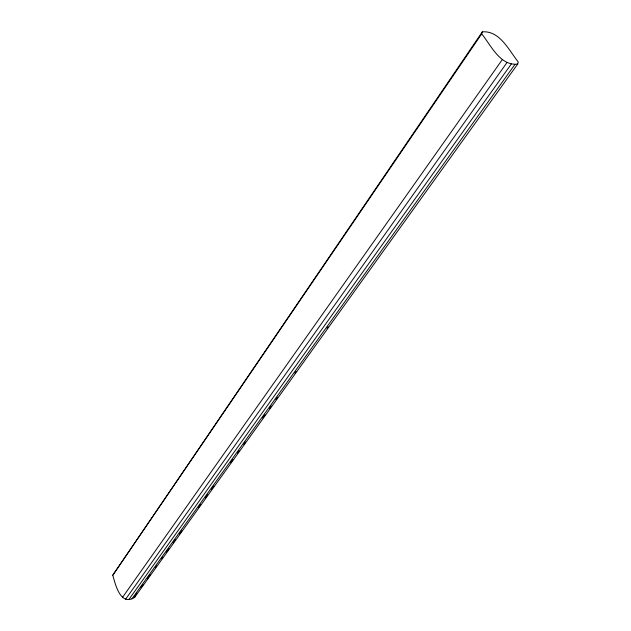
<?xml version="1.0" encoding="UTF-8"?>
<svg xmlns="http://www.w3.org/2000/svg" width="631" height="631" viewBox="0 0 631 631"><rect width="100%" height="100%" fill="white"/><g stroke="black" fill="none" stroke-linecap="round" stroke-linejoin="round"><path stroke-width="0.95" d="M517.696 64.078L518.225 61.933C509.012 50.512 499.926 30.485 482.336 31.842L112.775 575.22C115.426 584.527 120.466 606.47 134.577 597.431L517.696 64.078C500.036 66.16 490.815 44.967 481.682 33.869L482.336 31.842M134.577 597.431L135.389 595.688M112.775 575.22L481.682 33.869M122.422 597.502L502.339 59.551M125.585 599.253L507.024 62.493M128.937 599.45L511.347 63.96M131.934 598.843L514.904 64.48M135.799 594.812L136.943 593.211M140.965 587.611L143.261 584.409M147.283 578.808L150.154 574.809M155.321 567.608L156.472 566.007M161.639 558.806L162.782 557.205M166.229 552.409L169.1 548.41M173.123 542.81L175.418 539.608M179.441 534.007L181.736 530.805M198.386 507.6L200.682 504.398M205.28 498.001L207.575 494.799M211.59 489.199L213.893 485.996M230.544 462.791L232.839 459.597M237.43 453.192L239.157 450.794M243.747 444.39L245.475 441.992M262.701 417.99L264.996 414.788M269.587 408.383L271.314 405.985M275.905 399.589L277.624 397.183M294.851 373.181L296.002 371.58M327.008 328.372L328.159 326.771"/></g></svg>
